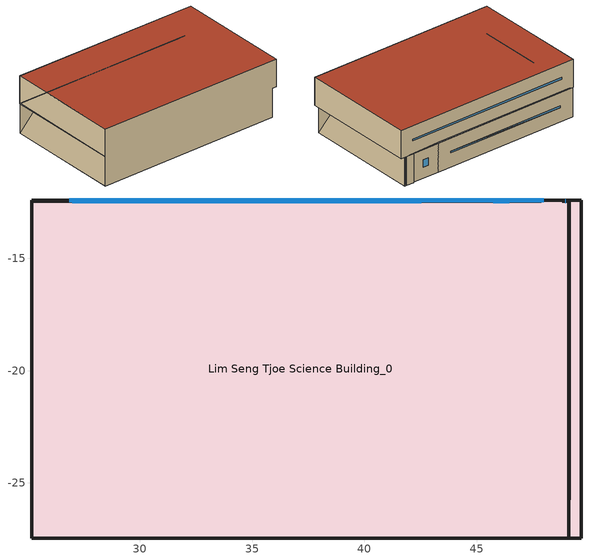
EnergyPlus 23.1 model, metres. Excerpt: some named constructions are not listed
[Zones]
Lim Seng Tjoe Science Building_0
 floor outside (90.1-2019 Nonresidential CZ 0 Exterior Floor (Mass)): 48.83,-12.4,4.33 49.66,-12.4,4.33 49.66,-27.46,4.33 49.12,-27.46,4.33 48.83,-12.46,4.4; 25.18,-12.46 47.86,-12.46 47.86,-12.4 48.82,-12.4 48.82,-12.46 49.11,-12.46 49.11,-27.46 25.18,-27.46 z0.6; 25.19,-12.46,4.45 25.18,-27.46,4.38 25.18,-12.4,4.38 48.83,-12.4,4.33 47.87,-12.4,4.34 44.33,-12.46,4.41
 wall outside (90.1-2019 Nonresidential CZ 0 Exterior Wall (Mass)): 25.18,-12.4 25.18,-27.46 z4.38:7.93; 49.66,-27.46,4.33 49.66,-12.4,4.33 49.67,-12.4,7.88 49.67,-27.46,7.88; 49.66,-12.4,4.33 25.18,-12.4,4.38 25.18,-12.4,7.93 49.67,-12.4,7.88; 44.32,-12.46,0.6 25.18,-12.46,0.6 25.19,-12.46,4.45 44.33,-12.46,4.41; 47.86,-12.46,0.6 44.32,-12.46,0.6 44.33,-12.46,4.41 47.87,-12.46,4.4; 47.86,-12.4,0.6 47.86,-12.46,0.6 47.87,-12.46,4.4; 48.82,-12.4,0.6 47.86,-12.4,0.6 47.87,-12.4,4.34 48.83,-12.4,4.33; 48.82,-12.46,0.6 48.82,-12.4,0.6 48.83,-12.4,4.33; 49.11,-12.46,0.6 48.82,-12.46,0.6 48.83,-12.46,4.4 49.12,-12.46,4.4; 49.11,-27.46,0.6 49.11,-12.46,0.6 49.12,-12.46,4.4 49.12,-24.08,5.81; 25.18,-12.46,0.6 25.18,-27.46,0.6 25.19,-27.46,4.38 25.19,-15.74,5.85; 25.18,-27.46,0.6 49.11,-27.46,0.6 49.12,-27.46,4.33 49.66,-27.46,4.33 49.67,-27.46,7.88 25.18,-27.46,7.93 25.18,-27.46,4.38 25.19,-27.46,4.38
 window (DoublePaneLoEe2): 46.45,-12.46 45.75,-12.46 z2.02:2.98; 47.99,-12.4,6.01 26.85,-12.4,6.05 26.85,-12.4,6.26 47.99,-12.4,6.21; 42.53,-12.46,2.61 26.98,-12.46,2.4 26.98,-12.46,2.65; 42.53,-12.46,2.4 26.98,-12.46,2.4 42.53,-12.46,2.61; 48.97,-12.46,0.74 48.96,-12.46,0.74 48.97,-12.46,4.26 48.98,-12.46,4.26
 roof outside (90.1-2019 Nonresidential CZ 0 Exterior Roof (Mass)): 49.67,-27.46,7.88 49.67,-12.4,7.88 25.18,-12.4,7.93 25.18,-27.46,7.93
[Schedule:Day:Hourly]
884bbbc9-5024-4a60-8b7b-b5e92f9859eb: Fraction, 0, 0, 0, 0, 0, 0, 0, 0, 0, 1, 1, 1, 1, 1, 1, 1, 1, 1, 0, 0, 0, 0, 0, 0
edc11a25-ddf0-4475-b4e5-3c6f7e193de8: Fraction, 0, 0, 1, 1, 1, 1, 1, 0, 0, 0, 1, 1, 1, 1, 0, 0, 0, 0, 0, 0, 0, 0, 0, 0
eddf13eb-35b5-4b19-8534-41f9c67d5627: Fraction, 1, 1, 1, 1, 1, 1, 1, 1, 1, 0, 0, 0, 0, 0, 0, 0, 0, 0, 1, 1, 1, 1, 1, 1
9db02e50-90ba-40d7-a51b-a373d2664e88: Fraction, 1, 1, 1, 1, 1, 1, 1, 0, 0, 1, 1, 1, 0, 0, 0, 0, 0, 0, 0, 0, 0, 0, 0, 0
f59b005a-80c0-415c-b728-18b4721157dd: Fraction, 1, 1, 1, 1, 1, 1, 1, 1, 0, 1, 1, 0, 0, 0, 1, 1, 0, 0, 0, 0, 0, 0, 0, 0
2b29e6fa-dcbf-454d-bc37-fa7bebb99eaf: Fraction, 0, 0, 0, 1, 1, 1, 0, 0, 0, 1, 1, 1, 1, 1, 1, 1, 1, 1, 0, 0, 0, 0, 0, 0
9edb6e02-8a0b-414f-a0eb-1eaaaa726e40: Fraction, 0, 0, 0, 0, 0, 0, 0, 1, 1, 1, 1, 0, 0, 0, 0, 0, 0, 0, 0, 0, 0, 0, 0, 1
063bb91c-87a7-4284-b715-67655e9e9ba1: Fraction, 1, 1, 1, 1, 1, 1, 1, 1, 0, 0, 0, 1, 1, 1, 1, 0, 0, 0, 1, 1, 1, 1, 1, 1
aaefd44f-6425-4ac9-aeaa-b6e4bc93adf5: Fraction, 1, 1, 1, 1, 1, 1, 1, 1, 1, 1, 1, 1, 1, 1, 1, 0, 0, 0, 0, 1, 1, 1, 0, 1
2b407d79-c5e2-4868-8c94-db56c7978a49: Fraction, 1, 1, 1, 1, 1, 1, 1, 1, 0, 0, 1, 1, 0, 1, 0, 0, 0, 0, 0, 0, 0, 0, 0, 1
23c8885e-9e42-4912-a087-0774d3ac02c0: Fraction, 1, 1, 1, 1, 1, 1, 1, 0, 0, 0, 1, 0, 0, 0, 0, 0, 0, 0, 0, 1, 1, 1, 1, 1
b4374699-b8ff-4c6a-8987-785df048858b: Fraction, 1, 1, 1, 1, 1, 0, 0, 0, 0, 0, 1, 1, 1, 1, 1, 1, 1, 0, 0, 0, 0, 0, 0, 0
05627044-c68b-41c0-82c0-8e2a1d58f80d: Fraction, 1, 1, 1, 1, 1, 1, 1, 1, 1, 1, 0, 0, 0, 0, 0, 0, 1, 0, 0, 0, 0, 0, 0, 0
046d1088-ebe6-4b5d-9ac6-4d92dac59e28: Fraction, 1, 1, 1, 1, 1, 1, 1, 1, 1, 1, 1, 1, 0, 0, 0, 0, 0, 0, 0, 0, 0, 1, 1, 1
c42720f8-df3e-4812-81e7-d7f6d7fbb91f: Fraction, 1, 1, 1, 1, 1, 1, 1, 0, 0, 0, 1, 1, 1, 1, 1, 1, 1, 0, 0, 0, 0, 1, 1, 1
ef4b40a1-38d0-48d5-8b04-2d9054f374f6: Fraction, 1, 1, 1, 1, 1, 1, 1, 1, 0, 0, 1, 1, 1, 1, 0, 1, 1, 1, 1, 1, 1, 1, 1, 1
89f89a46-ec44-4d4a-be54-914261dccbeb: Fraction, 1, 1, 1, 1, 1, 1, 1, 1, 1, 0, 0, 0, 0, 1, 0, 0, 0, 0, 0, 0, 0, 0, 0, 0
bed88da0-c20f-455a-83b7-df2b680ad883: Fraction, 1, 1, 1, 1, 1, 1, 1, 1, 0, 1, 1, 1, 1, 1, 1, 1, 1, 0, 1, 1, 1, 1, 1, 1
38b291b9-c15b-49b1-b0c7-781425d7e8c9: Fraction, 1, 1, 1, 1, 1, 1, 1, 1, 0, 0, 1, 1, 1, 1, 1, 1, 0, 0, 0, 0, 0, 0, 1, 1
c079730d-e659-4c24-876e-9a41386ba97a: Fraction, 1, 1, 1, 1, 1, 1, 1, 0, 0, 0, 1, 1, 1, 0, 0, 0, 0, 1, 1, 1, 1, 1, 1, 1
19a1963d-b5ce-435d-8f8b-3d6513792dc9: Fraction, 1, 1, 1, 1, 1, 1, 1, 1, 0, 0, 1, 1, 1, 1, 1, 1, 1, 0, 0, 0, 0, 0, 0, 1
630974b4-b863-4153-8c1f-9e897a3d81dc: Fraction, 1, 1, 1, 1, 0, 1, 1, 0, 0, 0, 0, 1, 1, 1, 1, 1, 0, 0, 0, 0, 0, 0, 0, 0
69e54d42-5022-483e-ba00-11701af891ed: Fraction, 0, 0, 0, 0, 0, 1, 1, 1, 0, 0, 0, 0, 0, 1, 0, 0, 0, 0, 0, 0, 0, 0, 0, 0
8da2de1a-6dac-4425-9557-1b11e4a047f2: Fraction, 1, 1, 1, 1, 1, 1, 1, 1, 0, 0, 1, 1, 1, 1, 0, 0, 0, 0, 0, 0, 0, 0, 0, 0
0f52be37-350a-4e7b-aa88-844836ab9889: Fraction, 0, 0, 0, 0, 0, 0, 0, 1, 0, 0, 0, 0, 0, 1, 0, 0, 0, 0, 0, 0, 0, 0, 1, 1
1c5d4d89-d5a6-4eed-b967-1f2ddd9a6a45: Fraction, 1, 1, 1, 1, 1, 1, 1, 1, 0, 0, 0, 1, 0, 0, 0, 0, 0, 0, 0, 0, 0, 1, 1, 1
03faf048-eb76-48b3-b904-2205f97b13da: Fraction, 1, 1, 1, 1, 1, 1, 1, 1, 0, 0, 0, 0, 1, 1, 1, 0, 0, 0, 0, 0, 0, 0, 1, 1
d3246744-75d0-4095-901c-b1328638d741: Fraction, 1, 1, 1, 1, 1, 1, 1, 1, 1, 0, 0, 0, 0, 0, 0, 0, 1, 1, 1, 1, 1, 1, 1, 1
034130b8-975e-4729-91f5-16a917d79482: Fraction, 1, 1, 1, 1, 1, 1, 1, 1, 1, 0, 0, 0, 1, 1, 0, 0, 0, 0, 0, 1, 1, 1, 1, 1
4942768b-4b9b-4bec-8eb1-cad97eb77857: Fraction, 1, 1, 1, 1, 1, 1, 1, 1, 0, 1, 0, 0, 1, 1, 1, 1, 1, 1, 1, 1, 1, 1, 1, 1
3ff09723-862e-4132-addd-26fd1ede6c63: Fraction, 1, 1, 1, 1, 1, 1, 1, 1, 0, 0, 1, 0, 0, 0, 0, 0, 0, 0, 1, 1, 1, 1, 1, 1
b080be24-0f51-4076-88bc-1eceb95940c1: Fraction, 1, 1, 1, 1, 1, 1, 1, 1, 1, 0, 0, 0, 0, 1, 0, 0, 0, 0, 1, 1, 1, 1, 1, 1
08a24a10-8053-4441-af0a-2f988a6b21a9: Fraction, 1, 1, 1, 1, 1, 1, 1, 1, 1, 0, 0, 0, 1, 0, 0, 0, 0, 0, 0, 0, 0, 0, 0, 1
015cdfe4-c9ee-498a-bfc3-e032bedbf69c: Fraction, 1, 1, 1, 1, 1, 1, 1, 1, 1, 0, 0, 0, 1, 1, 1, 1, 0, 1, 1, 1, 1, 1, 1, 1
de5310c2-b847-40a4-9655-a5a12b7d32ac: Fraction, 1, 1, 1, 1, 1, 1, 1, 1, 0, 0, 1, 1, 0, 0, 0, 0, 1, 1, 1, 1, 1, 1, 1, 1
a825359e-4d2c-43fa-a86e-b2f5f2121c41: Fraction, 1, 1, 1, 1, 1, 1, 1, 1, 0, 0, 0, 0, 1, 1, 1, 1, 1, 1, 1, 1, 1, 1, 1, 1
c11171df-13cf-4d88-b4b0-fbb7113f40f4: Fraction, 1, 1, 1, 1, 1, 1, 1, 1, 0, 0, 0, 0, 0, 0, 0, 1, 1, 1, 1, 1, 1, 1, 1, 1
1c8e1644-01aa-4f6c-9267-bfd949efe239: Fraction, 1, 1, 1, 1, 1, 1, 1, 1, 1, 1, 1, 1, 1, 1, 1, 0, 0, 0, 1, 1, 1, 1, 1, 1
92464139-63f5-4ef1-9159-128d1003b153: Fraction, 1, 1, 1, 1, 1, 1, 1, 1, 0, 1, 1, 1, 1, 1, 1, 1, 1, 1, 1, 1, 1, 1, 1, 1
1172435f-5f68-4d36-a893-7bba2e766439: Fraction, 1, 1, 1, 1, 1, 1, 1, 1, 1, 0, 0, 0, 0, 0, 0, 0, 1, 1, 0, 0, 0, 0, 1, 1
9d0b7d53-b046-480c-9d0c-d1eac8c2344a: Fraction, 1, 1, 1, 1, 1, 1, 1, 1, 1, 0, 0, 0, 0, 0, 0, 0, 0, 0, 0, 1, 1, 1, 1, 1
7eb410fe-2e59-4434-b5c8-13462ef88331: Fraction, 1, 1, 1, 1, 1, 1, 1, 0, 0, 0, 1, 1, 1, 1, 1, 1, 1, 0, 0, 0, 0, 0, 0, 0
c5f0e018-7ee9-4d63-96ba-7f340d72657e: Fraction, 0, 1, 1, 1, 1, 1, 1, 1, 0, 0, 1, 0, 1, 1, 1, 0, 0, 0, 0, 0, 0, 0, 0, 1
eb7647c7-af38-4f8c-a840-93c7d76c5edb: Fraction, 1, 1, 1, 1, 1, 1, 1, 1, 0, 0, 0, 1, 1, 1, 0, 0, 0, 1, 1, 1, 1, 1, 1, 1
1b23dec7-b282-413b-8052-c5270cc1fcfe: Fraction, 1, 1, 1, 1, 1, 1, 1, 1, 1, 0, 0, 0, 0, 0, 0, 0, 0, 0, 0, 0, 0, 1, 1, 1
36e5207e-57e6-457a-aa77-925090009699: Fraction, 1, 1, 1, 1, 1, 1, 1, 1, 0, 0, 1, 1, 1, 1, 1, 1, 1, 1, 0, 0, 0, 0, 1, 1
4fb2c731-309b-4de3-8746-0645519394eb: Fraction, 1, 1, 1, 1, 1, 1, 1, 1, 0, 0, 1, 0, 0, 0, 1, 1, 1, 1, 1, 1, 1, 1, 1, 1
fc3dd017-9f8d-4637-9252-64d74194d8b9: Fraction, 1, 1, 1, 1, 1, 1, 1, 1, 0, 0, 0, 0, 0, 0, 0, 0, 0, 1, 1, 1, 1, 1, 1, 1
ffe11528-a608-48ee-bd2a-09575a801644: Fraction, 1, 1, 1, 1, 1, 1, 1, 1, 0, 0, 0, 1, 1, 0, 0, 0, 0, 0, 0, 0, 1, 1, 1, 1
69b77cd5-8c04-4492-a08f-a54a515e9fd2: Fraction, 1, 1, 1, 1, 1, 1, 1, 1, 0, 0, 1, 1, 1, 1, 0, 0, 1, 0, 0, 0, 0, 1, 1, 1
5775ab15-921c-4917-9872-4f010a3bcd70: Fraction, 1, 1, 1, 1, 1, 1, 1, 1, 1, 0, 1, 1, 1, 1, 1, 1, 1, 0, 0, 0, 0, 0, 1, 1
9b32969c-60be-4e03-8c0a-58e0fd0d4169: Fraction, 1, 1, 1, 1, 1, 1, 1, 1, 0, 0, 1, 1, 1, 0, 1, 1, 0, 0, 1, 1, 1, 1, 1, 1
6e05c04a-5f5c-49c6-b7dd-86793e154a81: Fraction, 1, 1, 1, 1, 1, 1, 1, 1, 1, 0, 0, 0, 0, 1, 0, 0, 0, 0, 0, 0, 0, 1, 1, 1
891380c4-b03c-41c2-8e62-fdb46980ecde: Fraction, 1, 1, 1, 1, 1, 1, 1, 1, 0, 0, 0, 1, 1, 1, 1, 0, 0, 0, 0, 0, 0, 0, 0, 0
3744f885-f862-412b-acf2-6869a7edf79d: Fraction, 0, 1, 1, 1, 1, 1, 1, 0, 0, 0, 1, 1, 1, 1, 0, 0, 0, 0, 0, 0, 1, 1, 1, 0
c295c813-4594-4ad0-8993-32402559980d: Fraction, 0, 0, 0, 0, 0, 0, 0, 0, 0, 0, 0, 1, 1, 0, 0, 1, 0, 0, 0, 0, 0, 0, 0, 0
8dd025f3-02ee-4f78-833c-92c062b96f1b: Fraction, 0, 0, 0, 0, 0, 0, 0, 0, 0, 0, 0, 1, 1, 1, 1, 0, 0, 0, 0, 0, 0, 0, 0, 0
384685d7-4ad7-43e8-ba19-ba09129c1b5d: Fraction, 0, 0, 0, 0, 0, 0, 0, 0, 0, 0, 0, 1, 0, 0, 0, 0, 0, 0, 0, 0, 0, 0, 0, 0
074fbace-489c-449d-9ebd-cacd0637bc9e: Fraction, 0, 0, 0, 0, 1, 0, 0, 0, 0, 0, 0, 1, 1, 1, 0, 0, 0, 0, 0, 0, 0, 0, 0, 0
8bad3316-84c6-495d-a177-dddaa01c941a: Fraction, 0, 0, 0, 0, 1, 0, 0, 0, 0, 0, 0, 1, 1, 1, 0, 1, 1, 1, 0, 0, 1, 1, 1, 1
23c882f0-c36f-490b-bfbb-eac9c60b8dbf: Fraction, 1, 1, 1, 1, 1, 1, 1, 1, 1, 1, 1, 1, 1, 1, 1, 1, 1, 1, 1, 1, 1, 1, 1, 1
69c972cc-cde9-4b96-98b2-5de2ac1a1c98: Fraction, 1, 1, 1, 0, 1, 1, 1, 1, 0, 1, 1, 1, 1, 1, 1, 1, 1, 1, 1, 1, 1, 1, 1, 1
e9bf9583-b1ee-41e6-978d-0d5836bf76df: Fraction, 1, 1, 1, 1, 1, 1, 1, 1, 1, 0, 0, 0, 1, 1, 0, 0, 1, 1, 1, 1, 1, 1, 1, 1
caf7e93c-60b6-4ccc-81c0-493dbae0f919: Fraction, 1, 1, 1, 1, 1, 1, 1, 1, 1, 0, 0, 1, 1, 0, 1, 0, 1, 1, 0, 1, 0, 0, 1, 0
7ae02ce7-1f48-495a-ab87-c9846a5e9e8f: Fraction, 0, 1, 1, 1, 1, 1, 1, 1, 1, 1, 1, 1, 1, 0, 0, 0, 0, 0, 0, 0, 1, 1, 1, 1
603b34c6-cb43-4a87-8540-47267fd5a2d6: Fraction, 1, 1, 1, 1, 1, 1, 1, 1, 1, 1, 1, 1, 0, 0, 0, 0, 0, 0, 0, 1, 1, 1, 1, 1
b6bca870-948b-41d0-b5ad-77033cb73a9f: Fraction, 1, 1, 1, 1, 1, 1, 1, 1, 1, 1, 1, 1, 1, 1, 0, 1, 1, 1, 0, 1, 1, 1, 1, 1
4eedf362-60fe-4fb9-9199-68752c29bc77: Fraction, 1, 1, 1, 1, 1, 1, 1, 1, 1, 0, 0, 0, 0, 0, 0, 0, 0, 0, 0, 0, 1, 1, 1, 1
89f0368c-f301-4e6f-b765-8884fe4e3caa: Fraction, 1, 1, 1, 1, 1, 1, 1, 1, 0, 0, 0, 0, 1, 1, 1, 1, 0, 0, 0, 0, 0, 0, 1, 0
e58391fc-73e0-4cf1-a811-8bb457a8f22e: Fraction, 1, 1, 1, 1, 1, 1, 1, 1, 1, 1, 0, 1, 1, 1, 1, 0, 0, 0, 0, 0, 1, 1, 1, 0
67a7e6b9-aadb-4804-89cb-0c930ded651f: Fraction, 1, 1, 1, 1, 1, 1, 1, 1, 1, 0, 0, 0, 0, 1, 1, 1, 1, 1, 1, 1, 1, 1, 1, 1
b63fc038-eec3-4df1-8453-d69df0cc6880: Fraction, 1, 1, 1, 1, 1, 1, 1, 1, 1, 1, 0, 0, 0, 0, 0, 0, 0, 1, 0, 1, 1, 1, 1, 1
19647ab2-d7ff-4668-9a39-65ce1e6d869b: Fraction, 1, 1, 1, 1, 1, 1, 1, 1, 0, 0, 0, 0, 0, 0, 0, 0, 0, 0, 0, 1, 1, 1, 1, 1
4ce943a4-b29a-4ce5-9167-a4608b19fdc9: Fraction, 1, 1, 1, 1, 1, 1, 1, 1, 0, 0, 0, 0, 1, 0, 1, 0, 1, 1, 1, 1, 0, 1, 1, 1
3b602116-943b-4f6b-a09b-ee259902cff5: Fraction, 1, 1, 1, 1, 1, 1, 1, 1, 0, 0, 0, 0, 1, 0, 0, 0, 0, 0, 0, 0, 0, 1, 1, 1
7dcdae33-874e-485e-a0da-e4ea2725e724: Fraction, 1, 1, 1, 1, 1, 1, 1, 1, 0, 0, 0, 1, 0, 1, 1, 0, 0, 0, 0, 0, 0, 0, 0, 1
815cf848-0bd8-4f5e-8b55-e3afed7baef6: Fraction, 1, 1, 0, 0, 1, 1, 0, 1, 0, 0, 0, 0, 1, 0, 0, 0, 0, 0, 0, 0, 0, 0, 0, 0
06802a02-57e6-4bea-8051-7d5b7a5f1297: Fraction, 0, 0, 1, 0, 0, 0, 1, 0, 0, 0, 0, 0, 0, 1, 1, 0, 0, 0, 0, 0, 0, 0, 0, 0
02fdb0a1-1dd3-483d-ad16-15c0d04007ae: Fraction, 0, 0, 0, 0, 0, 0, 0, 0, 0, 0, 0, 1, 1, 1, 1, 1, 0, 0, 0, 0, 0, 0, 1, 0
a5013c00-d48d-474f-b34a-32f61ffbde12: Fraction, 1, 1, 0, 0, 1, 0, 0, 1, 0, 0, 0, 1, 1, 1, 1, 0, 0, 0, 0, 0, 0, 0, 0, 0
4ea0fb06-5c1b-4b88-8db9-c77bd81bc662: Fraction, 0, 1, 0, 1, 1, 1, 1, 1, 0, 0, 0, 1, 1, 1, 1, 1, 0, 0, 0, 0, 0, 0, 0, 0
e6329f63-3242-49c6-a6e1-71234b273e4c: Fraction, 0, 1, 1, 1, 1, 1, 1, 1, 0, 0, 0, 0, 1, 1, 1, 1, 0, 0, 0, 0, 0, 0, 0, 0
6b3d52b4-4146-4b73-8f5a-9f9d91a4f66c: Fraction, 0, 0, 0, 1, 1, 0, 0, 1, 0, 0, 0, 1, 1, 1, 1, 1, 0, 0, 0, 0, 0, 0, 0, 0
5e43b28e-db7d-401f-8cab-1ed0b0bfbdd6: Fraction, 0, 1, 1, 1, 1, 0, 0, 1, 0, 0, 0, 0, 0, 0, 0, 0, 0, 0, 0, 0, 0, 0, 1, 1
220fd884-3b50-4342-aadf-1185c563631d: Fraction, 0, 0, 0, 0, 0, 0, 0, 0, 1, 1, 1, 1, 1, 0, 1, 1, 1, 1, 1, 1, 1, 1, 1, 1
8b79b729-61b7-4fa2-b7a6-a0c69c84a3da: Fraction, 0, 0, 0, 0, 0, 0, 0, 0, 1, 1, 1, 1, 1, 1, 1, 1, 1, 1, 1, 1, 1, 1, 1, 1
ca8ec73d-a742-42d7-a692-8f8da661ef21: Fraction, 0, 0, 0, 0, 0, 0, 0, 0, 1, 1, 1, 0, 0, 0, 0, 0, 1, 1, 1, 1, 1, 1, 1, 0
c979daca-1098-4847-aea5-5e12a62599e4: Fraction, 0, 0, 0, 0, 0, 0, 0, 0, 1, 1, 1, 1, 1, 1, 1, 1, 1, 1, 1, 1, 1, 1, 1, 0
f38ba98c-e10b-4133-b0c2-2f75c4573463: Fraction, 0, 0, 0, 0, 0, 0, 0, 0, 1, 1, 1, 1, 0, 0, 0, 1, 1, 1, 1, 1, 1, 1, 1, 1
080a1e67-c28b-4c02-bbdb-0bb7a065cb87: Fraction, 0, 0, 0, 0, 0, 0, 0, 0, 1, 1, 1, 1, 1, 1, 1, 1, 1, 1, 1, 1, 1, 1, 0, 0
29918b35-dd4a-4199-a712-e0f6002eebee: Fraction, 0, 0, 0, 0, 0, 0, 0, 1, 1, 1, 1, 1, 0, 0, 0, 0, 1, 1, 1, 1, 1, 1, 1, 0
91e6ca1a-6719-4862-95c1-1930c6b52ca8: Fraction, 0, 0, 0, 0, 0, 0, 0, 0, 1, 1, 1, 1, 0, 0, 0, 0, 0, 1, 1, 1, 1, 1, 1, 1
0a651eac-e581-47a8-9aab-db04ff418a2a: Fraction, 0, 0, 0, 0, 0, 0, 0, 0, 1, 1, 1, 1, 0, 0, 0, 0, 0, 1, 1, 1, 1, 1, 1, 0
426dc621-374c-4e6c-9e8e-d0791bf04e95: Fraction, 0, 0, 0, 0, 0, 1, 1, 1, 1, 1, 0, 0, 0, 0, 1, 1, 1, 1, 1, 1, 1, 1, 0, 0
88a50a13-3ded-4e97-b55b-902a8e421046: Fraction, 0, 0, 0, 0, 0, 1, 1, 1, 1, 1, 1, 1, 1, 1, 1, 0, 0, 0, 0, 0, 0, 0, 0, 0
c89efafa-5af2-4313-b2f5-1fc26b3196ff: Fraction, 0, 0, 0, 0, 0, 0, 0, 1, 1, 1, 1, 1, 1, 1, 1, 1, 1, 1, 1, 1, 1, 1, 0, 0
efa69d30-7b5a-490a-9b3a-79da09b2ed41: Fraction, 0, 0, 0, 0, 0, 0, 0, 1, 1, 1, 1, 1, 1, 1, 1, 1, 1, 1, 1, 1, 1, 1, 1, 0
59738ba9-f69b-454a-8310-2cf89aeb3dc4: Fraction, 0, 0, 0, 0, 0, 0, 0, 0, 0, 0, 0, 1, 1, 1, 1, 1, 1, 1, 1, 1, 0, 0, 0, 0
9a49dfd7-b6dc-4701-803c-0d8ff6d2bd0f: Fraction, 0, 0, 0, 0, 0, 0, 1, 1, 1, 1, 1, 1, 1, 1, 1, 1, 1, 1, 1, 1, 1, 0, 0, 0
691ce0f8-6d1b-4674-848f-9d5a8b48e4cb: Fraction, 0, 0, 0, 0, 1, 1, 1, 1, 1, 1, 1, 1, 1, 1, 1, 1, 1, 1, 1, 1, 1, 0, 0, 0
a7141ffd-acb5-44ec-9942-cc527696cc2b: Fraction, 0, 0, 0, 0, 0, 0, 0, 0, 0, 0, 0, 0, 0, 0, 1, 1, 1, 1, 1, 1, 0, 0, 0, 0
c7361cca-a6d4-456b-85f2-63d6a87f1e87: Fraction, 0, 0, 0, 0, 0, 0, 1, 1, 1, 1, 1, 1, 1, 1, 1, 1, 1, 1, 1, 1, 1, 1, 0, 0
dd29280b-2675-4929-8a0e-a3517f4688fa: Fraction, 1, 0, 0, 0, 0, 0, 0, 0, 1, 1, 1, 1, 1, 0, 1, 1, 1, 1, 0, 0, 0, 0, 0, 0
0a906bb6-4ae8-41fe-ad83-8b4688326117: Fraction, 0, 0, 0, 0, 0, 0, 1, 1, 1, 1, 1, 1, 0, 0, 1, 1, 0, 0, 0, 0, 0, 0, 0, 0
f6246d61-0d70-47c4-854e-808ffd3cbc28: Fraction, 0, 0, 0, 1, 1, 1, 1, 1, 1, 1, 1, 1, 1, 1, 1, 1, 1, 1, 1, 1, 1, 1, 1, 1
47f402b5-2a9b-42ae-8817-8fa17ed68a30: Fraction, 0, 0, 0, 0, 0, 0, 0, 0, 1, 1, 1, 1, 0, 0, 0, 0, 1, 1, 1, 1, 1, 1, 1, 1
45d4dbc2-229d-40fc-b79d-4efd92b64abf: Fraction, 1, 1, 1, 1, 1, 1, 1, 1, 0, 0, 0, 0, 0, 0, 0, 0, 1, 1, 1, 1, 1, 1, 1, 1
54ca80d4-599d-4345-8932-63c2e0836de4: Fraction, 1, 1, 1, 0, 0, 0, 0, 0, 1, 1, 1, 1, 1, 1, 1, 1, 1, 1, 1, 1, 1, 1, 1, 1
4f99d33c-f867-491c-a297-a8bfa8c0972a: Fraction, 1, 1, 1, 0, 0, 0, 0, 0, 1, 1, 1, 1, 1, 0, 0, 0, 1, 1, 1, 1, 1, 1, 1, 1
89c66d2e-db1c-43b8-b0cb-b497c5845603: Fraction, 1, 0, 0, 0, 0, 0, 0, 0, 1, 1, 1, 1, 1, 0, 0, 1, 1, 1, 1, 1, 1, 1, 1, 1
35c1fff5-ed13-41fb-80df-4840b9d795db: Fraction, 1, 1, 1, 1, 0, 0, 0, 0, 1, 1, 1, 1, 1, 1, 1, 1, 1, 1, 1, 1, 1, 1, 1, 1
ae3ee205-1165-4fc3-9d4a-0e05d29f4075: Fraction, 0, 0, 0, 0, 0, 0, 0, 0, 0, 1, 0, 0, 0, 0, 0, 0, 0, 1, 1, 0, 0, 0, 0, 0
2003c9b7-ce6c-4c39-9ccc-cb2ad63a13c3: Fraction, 0, 0, 0, 0, 0, 0, 0, 0, 1, 1, 1, 0, 0, 0, 0, 0, 1, 0, 0, 0, 0, 0, 0, 0
0db23f0a-ba81-41af-98d3-beded3460c84: Fraction, 1, 0, 0, 0, 0, 0, 0, 0, 1, 1, 1, 1, 0, 0, 0, 1, 1, 1, 1, 1, 1, 1, 1, 1
8bff6ecd-278b-4ab9-baf5-81bba45a7b66: Fraction, 1, 1, 1, 1, 1, 1, 1, 1, 1, 1, 1, 1, 0, 1, 1, 1, 1, 1, 1, 1, 1, 1, 1, 1
294b8c7a-2262-4e71-9906-9fe12b988f14: Fraction, 1, 0, 0, 0, 0, 0, 0, 0, 1, 1, 1, 1, 1, 1, 1, 1, 1, 1, 1, 1, 1, 1, 1, 1
6348637c-2200-40c7-be5f-5b9fc90af334: Fraction, 1, 0, 1, 1, 0, 1, 1, 1, 1, 1, 1, 0, 0, 0, 0, 0, 0, 1, 1, 1, 1, 1, 1, 1
4b09db00-f42a-45d7-95a0-b2437a9533e6: Fraction, 1, 1, 1, 1, 1, 1, 1, 1, 1, 1, 1, 1, 0, 1, 0, 1, 1, 1, 1, 1, 1, 1, 1, 1
f877115b-00b5-4d3c-b402-879ef837e5d0: Fraction, 1, 1, 1, 1, 1, 1, 1, 1, 1, 1, 1, 0, 1, 1, 0, 0, 1, 1, 1, 1, 1, 1, 1, 0
2643331b-2279-436b-a83a-0635e69a0ba3: Fraction, 1, 1, 1, 0, 0, 0, 0, 0, 1, 1, 1, 0, 0, 0, 0, 1, 1, 1, 1, 1, 1, 0, 0, 1
5c5a3f8e-0426-4dc3-8dbc-f06289f71d1a: Fraction, 1, 0, 0, 0, 0, 0, 0, 0, 1, 1, 1, 0, 0, 0, 0, 0, 1, 1, 0, 1, 1, 0, 0, 0
fdb6d92a-21ee-4974-a483-4e31617524fc: Fraction, 0, 0, 0, 0, 0, 0, 0, 0, 1, 1, 1, 0, 0, 0, 0, 1, 1, 1, 1, 0, 1, 1, 0, 0
a55c3439-043f-4a13-a196-1425b1a50576: Fraction, 0, 0, 0, 0, 0, 0, 0, 0, 1, 1, 1, 0, 0, 0, 0, 0, 0, 1, 0, 0, 0, 0, 0, 0
785392dc-53e8-4ad0-ad09-98fc3dc9f1ab: Fraction, 0, 0, 1, 1, 0, 0, 1, 1, 1, 1, 1, 0, 1, 1, 0, 0, 1, 1, 1, 1, 1, 1, 1, 1
76a27b55-4c67-4500-8267-909b4288f2b9: Fraction, 1, 0, 0, 1, 0, 0, 1, 1, 1, 1, 1, 0, 0, 0, 0, 0, 0, 1, 1, 1, 1, 1, 1, 1
d47d3051-7d51-4347-b3dc-e72480302f0b: Fraction, 1, 1, 1, 1, 0, 0, 0, 0, 1, 1, 1, 0, 0, 0, 0, 0, 1, 1, 1, 1, 1, 1, 1, 1
597ec1d8-7a12-4566-861c-346ff1115154: Fraction, 0, 0, 0, 0, 0, 0, 0, 0, 1, 1, 1, 0, 0, 0, 0, 0, 1, 1, 1, 1, 1, 1, 1, 1
90afea91-adbe-41ad-b431-f4bf58766c60: Fraction, 1, 1, 0, 0, 0, 0, 0, 1, 1, 1, 1, 0, 0, 0, 0, 0, 0, 1, 1, 1, 1, 1, 1, 1
cc1e40fe-674f-410c-a311-58927ab2f1fe: Fraction, 1, 1, 1, 1, 1, 1, 1, 1, 1, 1, 1, 1, 1, 0, 1, 1, 1, 1, 1, 1, 1, 1, 1, 1
e82620bf-37e6-479c-8c5e-78c6ec4d5194: Fraction, 1, 1, 1, 1, 1, 1, 1, 1, 1, 1, 1, 0, 0, 0, 1, 1, 1, 1, 1, 1, 1, 1, 1, 1
e0e6f939-fd38-49f7-be69-097abd8b9865: Fraction, 1, 1, 1, 1, 1, 1, 1, 1, 1, 1, 1, 1, 0, 0, 0, 0, 1, 1, 1, 1, 1, 1, 1, 1
7ffca542-5b63-486a-84dc-f92d40ef612a: Fraction, 1, 1, 1, 0, 0, 0, 0, 0, 1, 1, 1, 0, 0, 0, 0, 0, 1, 1, 1, 1, 1, 1, 1, 1
1efa5dcb-4069-4786-ad0b-6946f5e11ec2: Fraction, 0, 0, 0, 1, 0, 0, 0, 0, 1, 1, 1, 0, 0, 0, 0, 0, 0, 1, 1, 1, 1, 1, 1, 0
15824102-02dd-419e-8fd0-1e75abd89817: Fraction, 0, 0, 0, 0, 0, 0, 0, 0, 1, 1, 1, 0, 0, 0, 0, 0, 0, 1, 1, 1, 1, 1, 1, 0
5e5ea9a7-0e33-49ac-b9f7-86471d9d80df: Fraction, 0, 0, 0, 0, 1, 1, 1, 0, 1, 1, 0, 0, 0, 0, 0, 0, 0, 1, 1, 1, 1, 1, 1, 1
cc171963-2727-42df-9a23-6603995ee966: Fraction, 0, 0, 0, 0, 1, 1, 1, 1, 1, 1, 1, 0, 0, 0, 0, 0, 0, 1, 1, 1, 1, 1, 1, 1
52aa116e-5a9c-4a5b-838b-60c4a5797665: Fraction, 1, 1, 1, 1, 1, 1, 1, 1, 1, 1, 1, 0, 0, 0, 0, 0, 1, 1, 1, 1, 1, 0, 0, 0
8206066e-c084-4682-8052-8949231c5dbc: Fraction, 0, 0, 0, 0, 0, 0, 0, 0, 0, 0, 1, 1, 1, 1, 0, 0, 1, 1, 1, 0, 0, 1, 0, 1
919e0f04-6b06-4794-b771-5adca01f05ec: Fraction, 1, 0, 0, 0, 0, 0, 0, 0, 0, 0, 0, 0, 1, 0, 1, 0, 0, 0, 0, 0, 0, 0, 0, 0
09c44316-6351-4748-b4a7-5d8a78d0706c: Fraction, 0, 0, 0, 0, 0, 0, 0, 0, 1, 1, 1, 0, 1, 0, 0, 1, 1, 1, 1, 0, 1, 0, 0, 0
440db9de-832e-4cfe-9891-7572b32955e7: Fraction, 0, 0, 0, 0, 0, 0, 0, 0, 1, 1, 1, 0, 0, 0, 0, 0, 0, 0, 1, 1, 1, 1, 1, 1
931e1542-a83b-4e49-8ada-0c30c231ca04: Fraction, 0, 1, 0, 0, 0, 1, 0, 0, 1, 1, 1, 0, 0, 0, 0, 0, 0, 1, 1, 1, 1, 1, 1, 1
75e86e6b-2e9a-42f6-9654-ca2878ecea98: Fraction, 1, 1, 1, 1, 1, 0, 0, 1, 1, 1, 1, 1, 0, 0, 0, 0, 1, 1, 1, 1, 0, 0, 0, 1
6ce64d21-0962-4f75-ad3e-844da6e28c84: Fraction, 1, 0, 1, 0, 0, 0, 0, 0, 1, 1, 1, 0, 0, 0, 0, 0, 0, 1, 1, 1, 1, 1, 1, 1
bfaecd08-4727-4dcb-8cca-1b15e64cfc1f: Fraction, 1, 0, 0, 0, 0, 0, 1, 0, 1, 1, 1, 0, 0, 0, 0, 0, 0, 0, 1, 1, 1, 1, 1, 1
e4ffe992-8fc9-46ed-ad7b-a60ab2e7ee2b: Fraction, 1, 1, 1, 0, 0, 0, 0, 0, 1, 1, 1, 0, 0, 0, 0, 0, 0, 0, 1, 1, 1, 1, 1, 1
bded71f0-2fe2-430c-b3c6-1edb08e31e90: Fraction, 1, 1, 1, 1, 0, 0, 0, 0, 1, 1, 1, 0, 0, 0, 0, 0, 0, 0, 1, 1, 1, 1, 1, 1
53a36bcd-58c1-4430-bd1b-d382227177a8: Fraction, 1, 1, 0, 0, 0, 0, 0, 0, 1, 1, 1, 0, 0, 0, 0, 0, 1, 0, 0, 0, 1, 0, 0, 0
28d5ccba-8045-4d18-9d6f-6e0cadd44a01: Fraction, 1, 1, 1, 1, 0, 0, 0, 0, 1, 1, 0, 0, 0, 0, 0, 0, 0, 1, 1, 1, 1, 1, 1, 1
68700c75-7529-4b59-93ec-b7a00d62ae31: Fraction, 1, 1, 1, 1, 1, 0, 1, 1, 1, 0, 0, 0, 0, 0, 0, 0, 0, 0, 1, 1, 1, 1, 1, 1
e4c4ea03-dfc7-4331-9d41-aa95a3907203: Fraction, 1, 1, 1, 0, 0, 0, 0, 1, 1, 1, 1, 0, 0, 0, 0, 0, 0, 0, 1, 1, 1, 1, 1, 1
13fc3324-f78d-4406-a0f3-b85a683d75f1: Fraction, 0, 0, 0, 1, 0, 1, 0, 0, 1, 1, 1, 1, 0, 0, 0, 0, 0, 1, 1, 1, 1, 1, 1, 1
0bc5f9b8-8456-4dfa-9e3e-fbb2f5b5f264: Fraction, 1, 1, 0, 0, 0, 0, 0, 0, 1, 0, 0, 0, 0, 0, 1, 0, 1, 1, 1, 0, 1, 1, 0, 0
96600535-2df3-4efb-9992-679d7b8e9b4f: Fraction, 0, 0, 0, 0, 0, 0, 1, 0, 1, 0, 0, 0, 0, 0, 0, 0, 0, 0, 1, 1, 1, 1, 1, 1
e08466bd-09cf-495c-a714-d6a61c34d19d: Fraction, 1, 0, 0, 0, 0, 0, 1, 0, 1, 1, 1, 0, 0, 0, 1, 1, 1, 1, 1, 1, 1, 1, 1, 0
b39d7621-b884-407e-a8fd-15d5b1a78adf: Fraction, 0, 0, 0, 0, 0, 0, 0, 0, 1, 0, 0, 0, 0, 0, 0, 1, 0, 1, 1, 0, 0, 0, 0, 0
7be9d97f-3985-4e39-9947-a2a4c2999b91: Fraction, 0, 0, 0, 0, 0, 0, 0, 1, 1, 1, 1, 1, 0, 0, 0, 0, 1, 1, 1, 1, 1, 1, 0, 1
8be5c518-b274-4345-8a05-c7981b8babf1: Fraction, 1, 1, 0, 0, 0, 0, 0, 0, 1, 0, 0, 0, 0, 0, 0, 0, 0, 0, 0, 1, 1, 1, 1, 1
276c34fd-eb5b-4818-9d35-a9d035bd91e4: Fraction, 0, 0, 0, 0, 0, 0, 0, 0, 1, 1, 0, 0, 0, 1, 1, 1, 1, 1, 1, 0, 1, 0, 0, 0
6140e79f-e941-4c62-b077-f6bb01a2d68b: Fraction, 0, 0, 0, 0, 0, 0, 0, 0, 1, 1, 1, 0, 0, 0, 0, 0, 1, 1, 1, 1, 1, 0, 0, 0
a365dcfb-51c2-4945-a43e-496bd811943a: Fraction, 0, 0, 0, 0, 0, 0, 0, 0, 1, 0, 0, 1, 0, 0, 0, 1, 1, 1, 1, 0, 0, 0, 0, 0
9ae31f2a-0853-497b-b457-adc88c94e371: Fraction, 0, 0, 0, 0, 0, 0, 0, 0, 1, 1, 0, 0, 0, 0, 0, 0, 0, 0, 1, 1, 1, 1, 1, 1
bad803bc-dcd2-4283-9905-56b4823fb399: Fraction, 1, 0, 0, 1, 0, 0, 0, 0, 1, 0, 0, 0, 0, 0, 0, 0, 1, 0, 0, 0, 0, 0, 0, 0
25c337c0-49ea-49e5-be55-b6eac8d416af: Fraction, 0, 0, 1, 0, 0, 0, 0, 0, 1, 1, 0, 0, 0, 1, 1, 1, 0, 0, 1, 0, 0, 0, 0, 0
2b9197fc-221f-44e2-b9f7-28e9f0820084: Fraction, 0, 0, 0, 0, 0, 0, 0, 0, 1, 1, 0, 0, 0, 0, 0, 1, 0, 0, 0, 0, 0, 0, 0, 0
a7dccc8e-b9ae-4b0e-9d1f-d4b04fb091ca: Fraction, 0, 0, 0, 0, 0, 0, 0, 0, 0, 1, 0, 0, 0, 0, 0, 1, 0, 1, 1, 0, 0, 0, 0, 0
6fb6d58b-fbf4-43e3-875c-d3159ad5e6c9: Fraction, 0, 0, 0, 0, 0, 0, 0, 0, 0, 0, 0, 0, 0, 0, 1, 1, 1, 1, 1, 1, 1, 0, 0, 0
7a080f52-15bb-4055-8750-05710da2349a: Fraction, 0, 0, 0, 0, 1, 1, 1, 1, 1, 1, 0, 0, 0, 0, 0, 0, 0, 1, 1, 1, 1, 1, 1, 1
33e0bc61-8ea2-4abf-a95a-61517170dc37: Fraction, 1, 0, 0, 0, 0, 0, 0, 0, 1, 1, 1, 0, 0, 0, 0, 0, 0, 0, 1, 1, 1, 1, 1, 1
f33140be-5015-452e-a389-6c81e2a6cb86: Fraction, 1, 0, 1, 1, 0, 1, 0, 1, 1, 1, 0, 0, 0, 0, 0, 0, 0, 1, 1, 1, 1, 1, 1, 1
43fddae0-13a2-4d42-ac06-d14f194b6c24: Fraction, 1, 0, 0, 0, 0, 0, 0, 0, 1, 0, 0, 0, 0, 0, 0, 0, 0, 0, 1, 1, 1, 1, 1, 1
c6950253-8ba1-4ecc-b69c-7852fc5797ca: Fraction, 1, 1, 1, 1, 0, 1, 1, 1, 1, 0, 0, 0, 0, 0, 0, 0, 0, 0, 0, 1, 1, 1, 1, 1
19b77f53-2361-4c64-91b7-0b4b2ce26f41: Fraction, 1, 1, 1, 1, 0, 0, 1, 0, 1, 1, 0, 0, 1, 0, 0, 0, 0, 0, 0, 0, 0, 0, 0, 0
a218d53d-6852-4783-bf06-52b482161375: Fraction, 0, 0, 0, 0, 0, 0, 0, 0, 1, 1, 1, 0, 0, 0, 0, 0, 0, 1, 1, 1, 1, 1, 1, 1
56d0275b-79e9-42e8-8f8e-06a5b25c8b47: Fraction, 1, 0, 0, 0, 0, 0, 0, 0, 1, 1, 0, 0, 0, 1, 1, 1, 1, 1, 1, 1, 1, 1, 1, 0
0f8cf199-cfdc-4aa2-bccb-f7cf0786ca3c: Fraction, 0, 0, 0, 0, 0, 0, 0, 0, 1, 1, 0, 0, 0, 0, 0, 0, 0, 1, 0, 1, 1, 1, 1, 1
5f35f88a-63c9-479f-8ede-3e62cd92d64c: Fraction, 1, 1, 1, 1, 0, 0, 1, 1, 1, 1, 0, 0, 1, 1, 1, 0, 0, 1, 1, 0, 0, 0, 0, 0
0d0a334b-e177-45d2-b43f-94098bfa2447: Fraction, 0, 0, 0, 0, 0, 0, 0, 0, 1, 1, 1, 0, 0, 0, 0, 1, 1, 0, 0, 0, 0, 0, 0, 0
3ffd166f-d354-4a97-b51a-9edde28ee0f6: Fraction, 0, 0, 0, 0, 0, 0, 0, 0, 1, 1, 1, 0, 0, 0, 0, 1, 0, 0, 1, 1, 1, 1, 1, 1
cc8002ee-e800-4c63-b133-a8299b910197: Fraction, 1, 1, 1, 1, 0, 1, 1, 1, 1, 0, 1, 0, 0, 0, 1, 0, 0, 0, 0, 0, 0, 0, 0, 0
b7bbe0ca-237b-4456-ba9e-c28efcd875f2: Fraction, 0, 0, 0, 0, 0, 0, 0, 0, 0, 1, 1, 0, 0, 0, 0, 0, 1, 1, 1, 1, 1, 1, 1, 1
1b951b99-8bb7-40be-bc1c-3a6b12956b2d: Fraction, 0, 0, 0, 0, 0, 0, 0, 0, 1, 0, 0, 0, 0, 0, 0, 1, 1, 1, 1, 1, 1, 1, 1, 1
4f8a5b6b-bd66-4fe9-a151-86492775a2e4: Fraction, 0, 0, 0, 1, 0, 0, 1, 0, 1, 1, 1, 0, 0, 0, 1, 1, 1, 1, 1, 1, 1, 1, 1, 1
6445ceeb-ac58-40fd-b65e-14a91abb5450: Fraction, 1, 1, 1, 1, 0, 1, 0, 0, 0, 0, 0, 0, 0, 0, 0, 0, 0, 0, 1, 1, 1, 1, 1, 1
aa0908f3-9acf-47c1-84ec-dbb25845c21f: Fraction, 1, 1, 1, 1, 1, 0, 0, 0, 0, 0, 0, 0, 0, 0, 0, 0, 0, 0, 0, 1, 1, 1, 1, 1
61e78437-149e-401e-bce5-71375d58b980: Fraction, 1, 1, 1, 1, 0, 1, 0, 1, 1, 0, 0, 0, 0, 0, 0, 0, 0, 0, 0, 1, 1, 1, 1, 1
ce3dd1ab-c0c7-4e1f-9fe2-0ce0937f25c4: Fraction, 1, 1, 1, 1, 0, 0, 0, 0, 1, 0, 0, 0, 0, 0, 0, 0, 0, 0, 0, 1, 1, 1, 1, 1
b3b31508-4c57-4179-aaf2-27cf3efb8a48: Fraction, 1, 1, 1, 1, 1, 1, 1, 1, 0, 0, 0, 0, 0, 0, 1, 1, 1, 1, 1, 0, 1, 1, 1, 1
3b2dee4f-e88a-45bd-9a04-b19c541e71ea: Fraction, 1, 0, 1, 1, 0, 1, 0, 0, 1, 0, 0, 0, 0, 1, 0, 1, 1, 1, 1, 1, 1, 1, 1, 0
2f3442c1-52ee-4488-b702-6e0d887ecc79: Fraction, 0, 1, 0, 0, 0, 0, 0, 1, 1, 0, 0, 0, 1, 1, 0, 0, 0, 1, 1, 1, 1, 1, 1, 1
f9ee44d2-958d-4363-97d9-a0dc8e078bea: Fraction, 0, 0, 1, 0, 0, 0, 0, 0, 1, 0, 0, 0, 0, 0, 0, 1, 1, 1, 1, 1, 1, 1, 1, 1
efd13957-bf2a-4d63-9170-729d58c37cfe: Fraction, 1, 0, 0, 0, 0, 0, 0, 0, 1, 0, 0, 0, 1, 0, 0, 0, 1, 0, 1, 0, 0, 1, 0, 1
7cf5e0ab-2854-4b49-9a18-a69abe7ef4af: Fraction, 0, 0, 0, 0, 0, 0, 0, 0, 1, 1, 1, 1, 0, 1, 1, 1, 1, 1, 1, 1, 1, 1, 0, 1
68093ae6-7ec5-4559-b562-4effa7df5a4e: Fraction, 0, 0, 1, 0, 0, 0, 0, 0, 1, 0, 0, 0, 0, 0, 0, 0, 0, 0, 1, 1, 1, 1, 1, 1
1bec9dbd-9770-4bc6-8915-9e387ea0b2ab: Fraction, 1, 1, 1, 1, 1, 1, 1, 1, 1, 0, 0, 1, 1, 0, 0, 1, 1, 1, 1, 1, 1, 0, 0, 0
c27479d7-afa9-4334-aeca-84c51380985d: Fraction, 0, 0, 0, 0, 0, 0, 1, 1, 1, 1, 0, 0, 0, 0, 0, 0, 0, 0, 1, 1, 1, 1, 1, 1
83543ed9-dc28-407d-8f54-e8d7fe3a215e: Fraction, 1, 1, 1, 1, 1, 1, 1, 1, 1, 1, 0, 0, 0, 0, 0, 0, 0, 0, 1, 1, 1, 1, 1, 1
b8da319f-b22f-4c07-957d-02ef2ef79bee: Fraction, 1, 1, 1, 0, 0, 0, 1, 1, 1, 1, 1, 1, 0, 0, 1, 1, 0, 0, 1, 1, 1, 0, 0, 0
f57cd777-7b65-4353-a662-0c41634d0830: Fraction, 0, 0, 0, 0, 0, 0, 0, 0, 1, 0, 0, 0, 1, 1, 1, 1, 1, 1, 1, 1, 1, 1, 1, 0
54e83994-153b-4ef1-a9b6-4deeac25a4ee: Fraction, 0, 0, 0, 0, 0, 0, 0, 0, 0, 1, 1, 1, 0, 0, 0, 0, 1, 1, 1, 1, 1, 1, 0, 0
ffd31b95-fd17-4f57-8f90-b9529fc94b11: Fraction, 0, 0, 0, 0, 0, 0, 0, 0, 1, 1, 0, 0, 0, 0, 0, 0, 0, 1, 1, 1, 1, 1, 1, 1
29c00191-ba5f-46c8-bf33-eb356cc61253: Fraction, 0, 0, 0, 0, 0, 0, 0, 0, 1, 1, 0, 0, 0, 0, 1, 1, 0, 0, 0, 0, 0, 0, 0, 0
ea6e4011-fcf6-4e29-a9f6-a4016654faf3: Fraction, 0, 0, 0, 0, 0, 0, 0, 0, 1, 1, 0, 0, 0, 0, 1, 1, 1, 0, 0, 0, 0, 0, 0, 0
2c130fe2-1f51-4a9f-8733-7070d9ae7459: Fraction, 1, 1, 1, 1, 0, 0, 0, 0, 1, 1, 1, 1, 1, 1, 1, 1, 1, 1, 1, 1, 1, 1, 0, 0
6e668724-f7a0-4cc2-9ebe-5e03fd5f25d2: Fraction, 0, 0, 0, 0, 0, 0, 0, 0, 0, 0, 0, 0, 0, 0, 0, 0, 0, 0, 0, 1, 1, 1, 1, 1
d773ad0d-41ac-436f-aa4e-7138e37bc07d: Fraction, 1, 1, 1, 1, 1, 1, 1, 1, 1, 1, 0, 0, 0, 0, 0, 1, 1, 1, 1, 1, 1, 0, 0, 0
830d8780-31fe-416f-bfb9-02a910418c1e: Fraction, 0, 0, 0, 0, 0, 0, 0, 0, 0, 1, 1, 1, 0, 0, 0, 0, 0, 1, 1, 1, 1, 1, 1, 1
5da9986a-c140-463f-8472-a09f9f5455b1: Fraction, 1, 0, 1, 1, 1, 0, 0, 0, 1, 1, 0, 0, 0, 1, 1, 1, 1, 1, 1, 1, 1, 1, 1, 1
81c3c0ce-7ea2-41a8-81ae-67e9fe9e0aee: Fraction, 0, 0, 0, 0, 0, 0, 0, 0, 0, 1, 1, 1, 1, 1, 1, 1, 0, 0, 1, 1, 1, 1, 1, 1
163e193f-05a8-4f70-970d-626e054b3f59: Fraction, 1, 1, 1, 0, 0, 1, 1, 1, 1, 0, 0, 0, 1, 1, 1, 1, 1, 1, 1, 1, 1, 1, 1, 1
a6ece72d-2e03-4475-885f-661c5a964907: Fraction, 1, 1, 1, 1, 1, 1, 1, 1, 1, 0, 0, 0, 1, 1, 1, 1, 1, 1, 1, 1, 0, 0, 0, 0
b3bebaeb-be78-41a7-b3fc-3817f4e92083: Fraction, 0, 0, 0, 0, 0, 0, 0, 0, 1, 1, 0, 0, 0, 0, 0, 0, 0, 0, 0, 1, 1, 1, 1, 1
8e48774b-86e3-4eea-a9b1-027b57c7b08c: Fraction, 1, 0, 0, 0, 0, 0, 1, 1, 1, 0, 0, 0, 0, 0, 0, 0, 0, 1, 1, 1, 1, 1, 1, 1
664af335-bbce-48b8-94bf-b0abb4bf00f7: Fraction, 1, 0, 0, 0, 0, 0, 0, 0, 0, 1, 1, 0, 0, 0, 0, 0, 1, 1, 1, 1, 1, 1, 1, 1
f227c12b-5108-4f6b-a4c6-45d029563c86: Fraction, 1, 1, 1, 1, 1, 1, 1, 1, 1, 1, 1, 1, 0, 0, 0, 0, 1, 1, 1, 1, 1, 1, 1, 0
e11a5ae9-a1c4-4067-ac6f-999563a32002: Fraction, 1, 1, 1, 1, 1, 1, 1, 1, 1, 1, 1, 1, 0, 0, 0, 0, 0, 0, 1, 1, 1, 1, 1, 1
6c38c1c0-986c-4a34-af4d-498d7de642cb: Fraction, 1, 1, 0, 0, 0, 0, 0, 0, 1, 1, 1, 1, 1, 1, 1, 1, 1, 1, 1, 1, 1, 1, 1, 1
7b5039b8-d357-4833-a2fa-965d256f4d37: Fraction, 1, 1, 1, 1, 1, 1, 1, 1, 1, 1, 1, 1, 1, 1, 1, 1, 1, 1, 1, 1, 1, 1, 0, 0
e8cc3204-c02e-49bd-b07a-bdb22420e71f: Fraction, 1, 1, 1, 0, 0, 0, 0, 0, 0, 1, 1, 1, 1, 1, 1, 1, 0, 1, 1, 1, 1, 1, 1, 1
382dcbe5-0b74-4357-b9e3-58a3339ecaaa: Fraction, 1, 1, 1, 0, 0, 0, 0, 0, 1, 1, 0, 0, 0, 0, 0, 0, 0, 1, 1, 1, 1, 1, 1, 1
ebc5e45e-7ce6-420d-87c5-252e5311b1c6: Fraction, 1, 0, 0, 0, 0, 0, 0, 1, 1, 1, 0, 0, 0, 0, 0, 0, 0, 0, 1, 1, 1, 1, 1, 1
438bfe79-ac6f-4853-a14e-c7e1bc7018de: Fraction, 1, 0, 0, 0, 0, 0, 0, 0, 0, 0, 0, 1, 0, 0, 0, 0, 0, 0, 1, 1, 1, 1, 1, 1
214ec562-718f-498e-a78a-e0292fd9712d: Fraction, 1, 0, 1, 0, 1, 1, 1, 0, 1, 1, 0, 0, 0, 0, 0, 0, 0, 0, 0, 1, 0, 0, 1, 1
c4a09e52-52db-4ae3-aed1-0544c6b46a61: Fraction, 1, 1, 1, 1, 1, 1, 1, 1, 1, 1, 0, 0, 0, 0, 0, 0, 0, 0, 0, 0, 1, 1, 1, 1
15896f8c-22a0-4b3b-81c3-c917958482c9: Fraction, 1, 1, 1, 1, 1, 1, 1, 1, 1, 1, 0, 1, 1, 0, 0, 0, 0, 0, 0, 1, 1, 1, 1, 1
6d938cdc-800a-4f3d-8884-cb6b0878238a: Fraction, 1, 1, 1, 0, 0, 1, 1, 1, 1, 0, 0, 0, 0, 1, 1, 1, 1, 1, 1, 1, 1, 1, 0, 1
c99e0545-d380-4a79-8859-ad079296deb2: Fraction, 1, 0, 0, 0, 0, 1, 0, 0, 1, 1, 1, 1, 0, 0, 0, 0, 0, 0, 0, 1, 1, 1, 1, 1
925c376d-99e2-4092-a9d1-cbf3256bfd1c: Fraction, 1, 0, 1, 1, 0, 1, 0, 1, 1, 0, 0, 0, 0, 0, 0, 0, 0, 0, 0, 0, 1, 1, 1, 1
64d74366-b6cf-4f31-8c51-9fe708977dd4: Fraction, 1, 1, 1, 1, 1, 1, 1, 0, 1, 0, 1, 1, 0, 0, 0, 1, 1, 0, 1, 1, 1, 1, 1, 1
ea4a2277-4efb-48cb-9f90-fcc7a52c4001: Fraction, 1, 1, 1, 0, 0, 0, 0, 1, 1, 1, 1, 0, 0, 0, 0, 0, 0, 1, 1, 1, 1, 1, 1, 1
6b7b668d-eda7-4664-81c5-460fbe7258ef: Fraction, 1, 0, 1, 1, 1, 1, 1, 1, 1, 0, 0, 0, 0, 0, 0, 0, 0, 0, 0, 1, 0, 1, 1, 1
67e66c44-c54b-4b1f-b018-251a7b51efeb: Fraction, 1, 1, 1, 1, 1, 1, 1, 1, 1, 1, 1, 0, 0, 0, 0, 0, 0, 1, 0, 0, 0, 0, 0, 1
624a4d9c-c1ef-4b42-9f92-66cfe7b03e74: Fraction, 1, 0, 0, 1, 0, 1, 1, 0, 1, 1, 1, 0, 0, 0, 1, 1, 0, 1, 1, 0, 0, 0, 0, 1
64944232-0f71-436d-baa7-d53610a2a88c: Fraction, 0, 0, 0, 0, 0, 0, 0, 0, 1, 1, 1, 0, 0, 0, 0, 0, 0, 0, 1, 1, 1, 1, 0, 0
ac357555-23f7-4f05-b0d9-e237f214f63c: Fraction, 1, 0, 1, 1, 0, 0, 0, 0, 1, 1, 0, 0, 0, 1, 1, 1, 1, 0, 1, 0, 0, 1, 0, 0
7142c287-0f1f-425c-ad8d-130e7859efce: Fraction, 0, 0, 0, 0, 1, 1, 1, 1, 1, 1, 1, 0, 0, 1, 0, 0, 0, 0, 0, 1, 1, 1, 1, 1
92acddfc-19a7-4eef-b1ee-0423054957fe: Fraction, 1, 1, 1, 1, 0, 0, 0, 0, 0, 1, 0, 0, 0, 1, 0, 0, 0, 1, 1, 1, 1, 1, 1, 1
ced1f564-3140-40c4-a648-afff21a4f2ae: Fraction, 1, 0, 0, 0, 0, 0, 0, 0, 1, 1, 1, 0, 0, 0, 0, 0, 1, 1, 1, 1, 1, 1, 1, 1
bb2d2bd3-460f-4757-8f22-ef4541b19028: Fraction, 1, 1, 1, 1, 1, 1, 1, 1, 1, 1, 1, 0, 0, 1, 0, 0, 0, 0, 1, 1, 1, 1, 1, 1
988b863f-dc5c-4876-95db-e25f9c875d7d: Fraction, 1, 1, 1, 1, 1, 1, 1, 1, 1, 0, 1, 0, 0, 0, 0, 0, 0, 0, 1, 1, 1, 1, 1, 1
0dd7647f-84cd-4301-88d5-c2c43aadfe63: Fraction, 1, 1, 1, 1, 1, 1, 1, 1, 1, 1, 0, 0, 0, 1, 0, 0, 0, 0, 1, 1, 1, 1, 1, 1
0c7242a1-cf11-4566-9c84-482b64ceeea7: Fraction, 1, 1, 1, 1, 1, 1, 0, 0, 0, 1, 0, 1, 1, 1, 1, 1, 1, 1, 1, 0, 1, 1, 1, 1
562686cb-361e-49d3-a9dd-4aee1e4fcca0: Fraction, 0, 1, 1, 1, 0, 1, 1, 1, 1, 1, 0, 0, 1, 0, 0, 0, 0, 1, 1, 1, 1, 1, 1, 1
b23bd1d1-c25f-4990-9a42-7f6646751ffd: Fraction, 1, 1, 1, 1, 1, 1, 1, 1, 1, 0, 0, 0, 1, 1, 0, 0, 0, 0, 1, 1, 1, 1, 1, 1
47998bc6-a84e-4443-ac17-e47f187aceb0: Fraction, 1, 1, 1, 1, 1, 1, 1, 1, 1, 0, 0, 0, 1, 1, 0, 0, 0, 1, 1, 1, 1, 1, 1, 1
109d946f-b265-4600-931d-d8986cbae916: Fraction, 1, 1, 1, 1, 0, 1, 1, 1, 1, 1, 0, 0, 0, 0, 0, 0, 0, 0, 1, 1, 1, 1, 0, 1
0b73fecc-8a4e-498a-a6b8-0d86b990834c: Fraction, 1, 0, 0, 0, 0, 0, 0, 1, 1, 1, 0, 0, 0, 1, 1, 1, 1, 1, 0, 0, 0, 0, 0, 0
2993424d-0c87-43ce-8002-2a8bc51eda72: Fraction, 0, 0, 0, 0, 0, 0, 1, 1, 1, 1, 0, 0, 0, 1, 0, 0, 0, 0, 1, 1, 1, 1, 1, 1
cabf54db-6ad9-4ee1-bfe8-abbce529be65: Fraction, 1, 0, 0, 0, 0, 0, 0, 0, 1, 1, 1, 1, 1, 1, 0, 0, 1, 1, 1, 1, 1, 1, 1, 1
cb340f8c-1e9b-4bac-b89e-2d180d769f0b: Fraction, 0, 1, 0, 0, 0, 0, 0, 0, 1, 1, 0, 0, 0, 0, 0, 0, 0, 0, 0, 0, 0, 0, 0, 0
51a01857-dc81-436d-8129-20082eed9896: Fraction, 0, 0, 0, 0, 0, 0, 0, 0, 0, 0, 1, 1, 0, 1, 1, 1, 1, 1, 1, 1, 1, 1, 1, 0
60280260-4ec9-43e5-8247-4be0b39d9b28: Fraction, 0, 0, 0, 0, 0, 0, 0, 0, 1, 1, 1, 1, 1, 1, 0, 0, 1, 1, 1, 1, 0, 1, 1, 0
5b857c0a-cfba-4219-bdc7-5a31fdb63a5f: Fraction, 0, 0, 0, 0, 0, 0, 0, 0, 1, 1, 1, 1, 1, 1, 0, 0, 1, 1, 1, 1, 1, 1, 1, 1
03d458af-6772-4e27-918b-18ec73f7f353: Fraction, 1, 0, 1, 0, 0, 0, 0, 0, 1, 1, 1, 0, 0, 0, 1, 1, 1, 1, 1, 1, 1, 1, 1, 1
126e68bc-563b-42e4-b16a-9d9e417643cc: Fraction, 1, 0, 0, 0, 0, 0, 0, 0, 0, 1, 1, 0, 0, 0, 0, 0, 0, 1, 1, 1, 1, 1, 1, 1
50765b81-f5f6-4570-beee-d218783c4dd6: Fraction, 1, 1, 1, 0, 0, 0, 0, 0, 1, 1, 1, 0, 0, 0, 0, 0, 0, 0, 0, 1, 1, 1, 1, 1
461c3727-4852-4b9c-addd-86c1e01d9473: Fraction, 1, 1, 1, 0, 0, 0, 0, 0, 1, 1, 0, 0, 0, 1, 0, 0, 0, 1, 0, 0, 0, 0, 0, 0
b256323d-ac0b-4e17-88ee-9388a6dcb230: Fraction, 0, 1, 0, 0, 0, 0, 0, 0, 1, 1, 1, 1, 0, 1, 0, 1, 1, 1, 1, 1, 1, 1, 1, 1
23559237-6cdb-45cf-92cc-d15d240973f3: Fraction, 1, 1, 1, 1, 1, 1, 1, 1, 1, 1, 1, 1, 1, 0, 0, 0, 1, 1, 1, 1, 1, 1, 1, 1
9f493c51-5bdf-43bd-bb14-e0154da5604a: Fraction, 1, 1, 1, 1, 0, 1, 1, 1, 1, 1, 1, 0, 0, 0, 0, 0, 0, 1, 1, 1, 1, 1, 1, 1
69157e01-8151-4e55-9d5e-10eded548b26: Fraction, 1, 1, 1, 1, 0, 1, 1, 1, 1, 0, 0, 1, 1, 0, 0, 0, 0, 0, 0, 0, 0, 0, 0, 0
b08b92f8-9bcd-4e21-82e0-d1649abfa191: Fraction, 0, 0, 0, 0, 0, 0, 0, 0, 0, 1, 1, 0, 1, 0, 0, 0, 0, 0, 0, 1, 1, 1, 1, 0
86437298-2b0d-4836-a4b2-7c42ddae2fcb: Fraction, 0, 0, 0, 0, 0, 0, 0, 0, 1, 1, 1, 1, 1, 1, 0, 0, 0, 1, 1, 1, 1, 1, 1, 1
e98962b5-4f8b-4a08-9647-63f3e801e4e6: Fraction, 1, 1, 0, 1, 1, 1, 1, 0, 1, 1, 1, 1, 1, 0, 0, 0, 0, 1, 1, 1, 1, 1, 0, 1
7c3d620b-ca22-43c6-b46e-fb58e59b8fdb: Fraction, 1, 1, 0, 0, 0, 0, 0, 0, 1, 1, 1, 0, 0, 0, 0, 0, 0, 0, 1, 1, 1, 1, 1, 1
f7e052f5-0e97-4341-9ff3-60629adfc436: Fraction, 1, 1, 0, 0, 0, 0, 0, 0, 1, 1, 0, 0, 0, 0, 0, 0, 0, 0, 0, 1, 1, 1, 1, 1
0d7f7e85-38c8-4a15-bd7f-e05d327b0887: Fraction, 1, 1, 0, 0, 0, 0, 0, 0, 1, 0, 0, 0, 0, 0, 0, 0, 0, 0, 1, 1, 1, 1, 1, 1
48b52051-389e-493c-a04a-9afc15c43bfe: Fraction, 1, 1, 0, 0, 0, 0, 0, 0, 1, 1, 0, 0, 0, 0, 0, 0, 0, 0, 1, 1, 1, 1, 1, 1
56ceaac8-1a47-4589-921c-3658d79b5306: Fraction, 1, 1, 0, 0, 0, 0, 0, 0, 1, 0, 1, 0, 0, 0, 0, 0, 0, 0, 1, 1, 1, 1, 1, 1
9e2ef40c-4710-4d0a-a583-7b8ffa326756: Fraction, 1, 1, 1, 1, 1, 1, 1, 1, 1, 1, 1, 0, 0, 0, 0, 0, 0, 0, 1, 1, 1, 1, 1, 1
2898fe84-4bee-4129-86f5-93bf2351afdb: Fraction, 1, 1, 1, 1, 1, 1, 1, 1, 1, 0, 0, 0, 0, 0, 0, 0, 0, 1, 1, 1, 1, 1, 1, 1
e28dc4c9-5cdf-4631-b8c9-b0af4ebb14f3: Fraction, 1, 0, 0, 0, 0, 0, 0, 0, 0, 0, 0, 0, 1, 1, 1, 0, 0, 1, 1, 1, 1, 1, 1, 1
